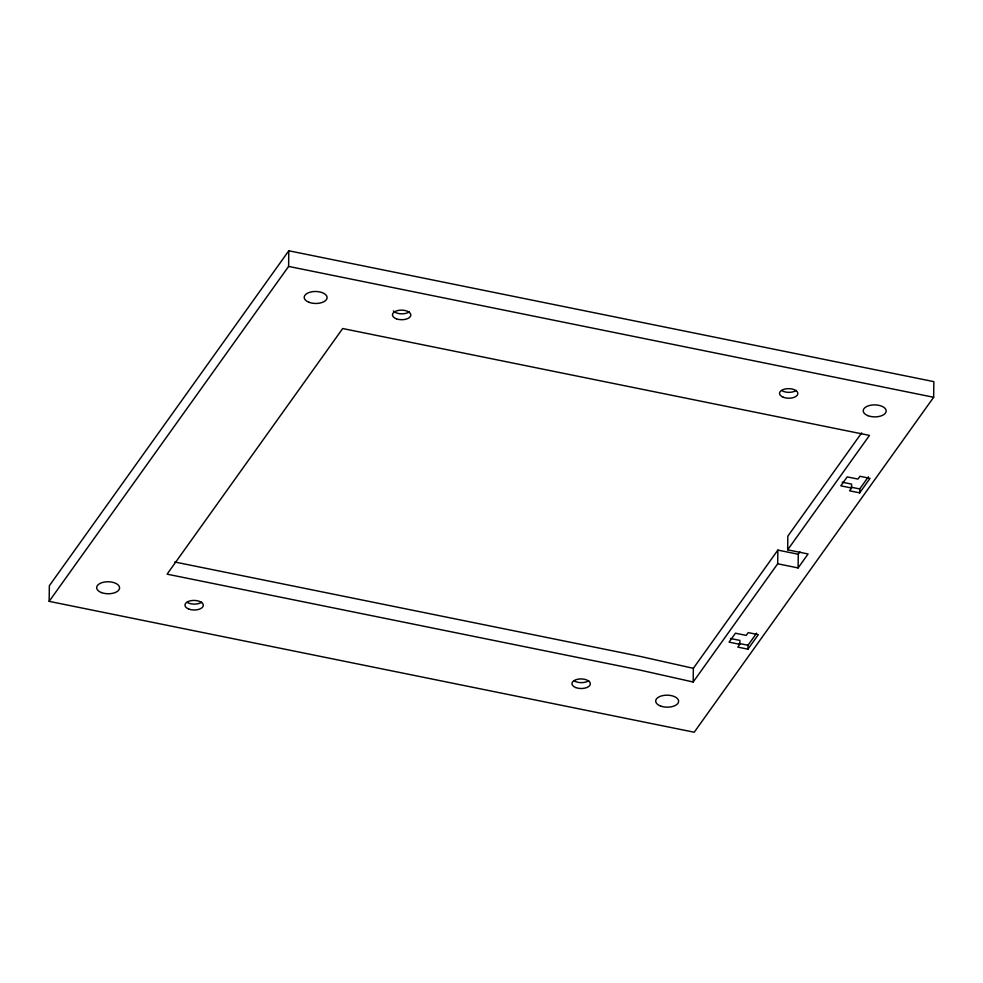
<?xml version="1.0" encoding="UTF-8"?>
<svg xmlns="http://www.w3.org/2000/svg" width="983" height="983" viewBox="0 0 983 983"><rect width="100%" height="100%" fill="white"/><g stroke="black" fill="none" stroke-linecap="round" stroke-linejoin="round"><path stroke-width="1.47" d="M49.15 601.363L49.347 585.721L288.793 250.776L933.85 381.637L933.653 397.279L694.207 732.224L49.15 601.363L288.609 266.418L288.793 250.776M693.175 682.005L777.688 563.787L798.11 567.941L808.087 553.982L787.666 549.829L869.476 435.395L342.686 328.531L167.085 574.158L640.13 670.123L693.175 682.005L693.347 668.317L777.86 550.099L798.282 554.24L799.941 551.918M739.818 644.32L729.067 642.132L735.444 633.199L746.195 635.387L748.198 632.597L758.298 634.649L747.928 649.161L737.815 647.109L739.818 644.32L739.867 640.412L730.455 638.495M747.928 649.161L747.977 645.253L756.615 633.15M777.688 563.787L777.86 550.099M787.666 549.829L787.838 536.14L861.649 432.901M798.11 567.941L798.282 554.24M851.561 488.01L840.809 485.823L847.199 476.89L857.95 479.077L859.941 476.288L870.041 478.34L859.67 492.852L849.57 490.8L851.561 488.01L851.61 484.103L842.198 482.186M859.67 492.852L859.72 488.944L868.37 476.841M288.609 266.418L933.653 397.279M851.057 487.187L859.72 488.944M739.314 643.496L747.977 645.253M174.765 561.993L640.289 656.435L693.347 668.317M409.211 311.894A9.179 4.792 0.7 0 1 393.384 310.972M796.242 390.411A9.179 4.792 0.7 0 1 781.694 390.558M201.675 602.186A9.179 4.792 0.7 0 1 187.126 602.333M588.706 680.703A9.179 4.792 0.7 0 1 574.158 680.85M309.006 302.297A11.464 5.996 0.7 0 0 327.056 298.132A11.464 5.996 0.7 0 0 310.861 291.988A11.464 5.996 0.7 0 0 309.006 302.297M868.05 415.711A11.464 5.996 0.7 0 0 886.113 411.545A11.464 5.996 0.7 0 0 869.906 405.389A11.464 5.996 0.7 0 0 868.05 415.711M101.482 592.589A11.464 5.996 0.7 0 0 119.533 588.424A11.464 5.996 0.7 0 0 103.338 582.268A11.464 5.996 0.7 0 0 101.482 592.589M660.527 706.003A11.464 5.996 0.7 0 0 678.577 701.837A11.464 5.996 0.7 0 0 662.382 695.681A11.464 5.996 0.7 0 0 660.527 706.003M396.346 318.787A9.179 4.792 0.7 0 0 410.783 315.445A9.179 4.792 0.7 0 0 397.832 310.53A9.179 4.792 0.7 0 0 396.346 318.787M783.377 397.292A9.179 4.792 0.7 0 0 797.815 393.962A9.179 4.792 0.7 0 0 784.864 389.047A9.179 4.792 0.7 0 0 783.377 397.292M188.81 609.067A9.179 4.792 0.7 0 0 203.26 605.737A9.179 4.792 0.7 0 0 190.297 600.822A9.179 4.792 0.7 0 0 188.81 609.067M575.841 687.584A9.179 4.792 0.7 0 0 590.291 684.254A9.179 4.792 0.7 0 0 577.328 679.327A9.179 4.792 0.7 0 0 575.841 687.584"/></g></svg>
